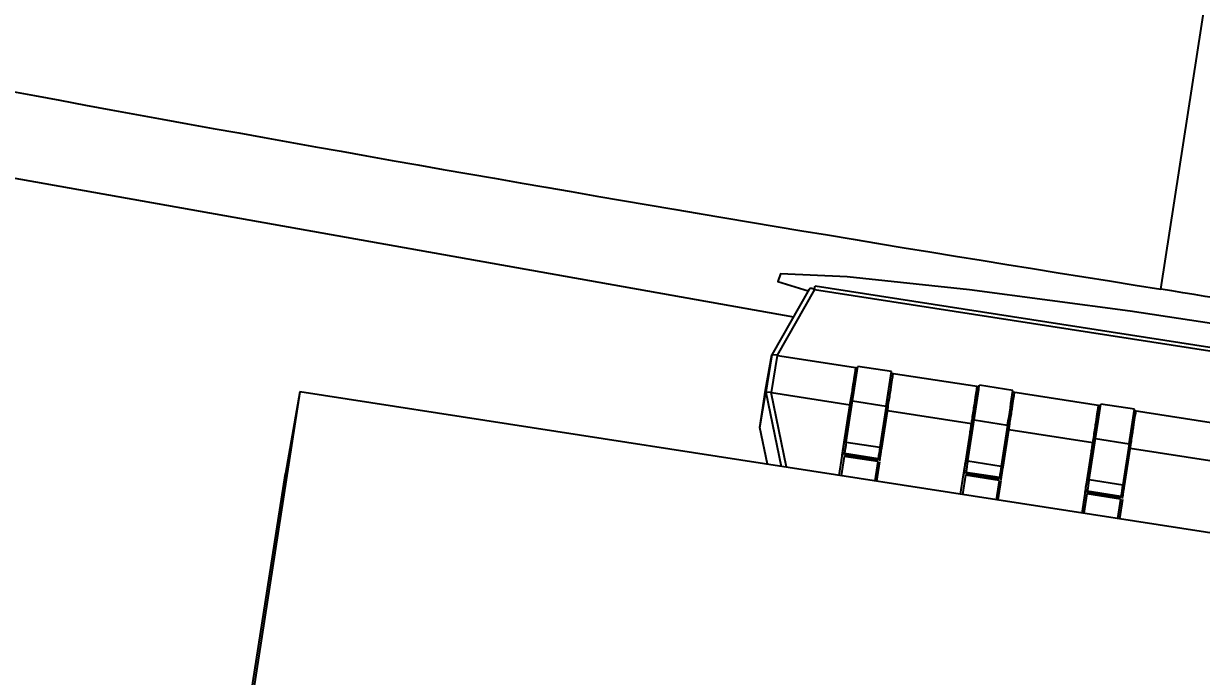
# Model space of a CAD drawing. Header units: millimetres. Extents: x -294 to 2792, y 5 to 1659.
# Drawn here: x 2315.91 to 2322.15, y 872.49 to 875.94 of the extents above; entities that cross this region are included whole.
import ezdxf

# ---------------------------------------------------------------- set-up
doc = ezdxf.new("R2010")
doc.units = ezdxf.units.MM
doc.layers.get('0').update_dxf_attribs({"lineweight": 18})
doc.styles.get("Standard").update_dxf_attribs({"font": 'txt.shx'})
doc.dimstyles.new('ISO-25', dxfattribs={"dimtxt": 2.5, "dimasz": 2.5, "dimexe": 1.25, "dimexo": 0.625, "dimtad": 1, "dimtxsty": 'Standard', "dimcen": 2.5, "dimdle": 5, "dimadec": 0, "dimazin": 0, "dimtfac": 1, "dimtmove": 0, "dimatfit": 3, "dimfxl": 1, "dimarcsym": 0})

# ---------------------------------------------------------------- blocks, each defined once
blk = doc.blocks.new('*X11')
for points in [[(2253.2207, 1111.43), (2254.388, 1111.2241), (2254.4218, 1114.829)], [(2188.2236, 742.8133), (2189.3909, 742.6075), (2188.1898, 739.2084)]]:
    blk.add_hatch(color=0).paths.add_polyline_path(points, flags=0)
at = {"color": 0, "lineweight": -2}
for p, q in [((2368.1466, 1094.7763), (2253.437, 1115.0027)), ((2253.8043, 1111.3271), (2221.9345, 930.5844)), ((2188.8073, 742.7104), (2220.6771, 923.4531)), ((2301.9145, 719.1557), (2187.205, 739.3821))]:
    blk.add_line(p, q, dxfattribs=at)
at = {"color": 0, "insert": (2221.3058, 927.0187), "char_height": 3.5, "width": 23.5, "attachment_point": 5}
blk.add_mtext('381,42', dxfattribs=at)

msp = doc.modelspace()

# ---------------------------------------------------------------- linework, layer by layer
at = {"color": 7, "linetype": 'Continuous', "lineweight": 25}
for p, q in [((2321.93, 874.5382), (2322.5422, 878.4872)), ((2311.296, 875.9379), (2319.9864, 874.3915)), ((2320.0702, 874.5386), (2319.8721, 874.1911)), ((2320.0982, 874.5355), (2319.9001, 874.188)), ((2320.0982, 874.5355), (2323.5213, 874.0047)), ((2323.5241, 874.0227), (2320.101, 874.5535)), ((2319.8389, 874.0028), (2319.872, 874.1909)), ((2319.872, 874.1909), (2319.8414, 873.9934)), ((2319.8713, 873.9901), (2319.9019, 874.1876)), ((2319.872, 874.1909), (2319.8721, 874.1911)), ((2319.9001, 874.188), (2319.8721, 874.1911)), ((2319.9001, 874.188), (2319.9019, 874.1876)), ((2319.9019, 874.1876), (2320.3268, 874.1217)), ((2320.3154, 874.1134), (2320.2879, 873.9357)), ((2320.3154, 874.1134), (2320.3167, 874.1203)), ((2320.3167, 874.1205), (2320.3155, 874.1136)), ((2320.506, 874.1013), (2320.3281, 874.1289)), ((2320.5047, 874.0941), (2320.9692, 874.0221)), ((2320.959, 874.0209), (2320.9578, 874.014)), ((2320.9578, 874.0138), (2320.959, 874.0207)), ((2321.1483, 874.0017), (2320.9704, 874.0293)), ((2317.3747, 873.9947), (2317.1299, 872.4151)), ((2317.3747, 873.9947), (2317.2985, 873.5624)), ((2331.453, 871.8117), (2317.3747, 873.9947)), ((2319.8083, 873.8053), (2319.8389, 874.0028)), ((2319.8083, 873.8053), (2319.8414, 873.9934)), ((2319.8414, 873.9934), (2319.8415, 873.9934)), ((2319.8695, 873.9903), (2319.8415, 873.9934)), ((2319.8415, 873.9934), (2319.9211, 873.5999)), ((2319.8695, 873.9903), (2319.8713, 873.9901)), ((2319.9493, 873.5955), (2319.8695, 873.9903)), ((2319.8713, 873.9901), (2320.2866, 873.9257)), ((2320.9578, 874.0138), (2320.9302, 873.8361)), ((2321.147, 873.9945), (2321.6115, 873.9225)), ((2320.2559, 873.7266), (2320.2895, 873.9437)), ((2320.2664, 873.7288), (2320.3, 873.946)), ((2320.2879, 873.9357), (2320.2878, 873.9347)), ((2320.2891, 873.9426), (2320.2879, 873.9357)), ((2320.3, 873.946), (2320.4779, 873.9184)), ((2320.4779, 873.9184), (2320.4443, 873.7012)), ((2320.4536, 873.6959), (2320.4872, 873.9131)), ((2321.6001, 873.9142), (2321.5725, 873.7365)), ((2321.6013, 873.9213), (2321.6001, 873.9144)), ((2321.6001, 873.9142), (2321.6013, 873.9211)), ((2321.7906, 873.9021), (2321.6128, 873.9297)), ((2320.2452, 873.6585), (2320.2788, 873.8756)), ((2320.4844, 873.8951), (2320.9289, 873.8261)), ((2320.8983, 873.627), (2320.9319, 873.8441)), ((2320.9087, 873.6292), (2320.9423, 873.8464)), ((2320.9302, 873.8361), (2320.9301, 873.8351)), ((2320.9314, 873.843), (2320.9302, 873.8361)), ((2320.9423, 873.8464), (2321.1202, 873.8188)), ((2321.7894, 873.8949), (2322.2538, 873.8229)), ((2319.8083, 873.8051), (2319.8083, 873.8053)), ((2319.8499, 873.6109), (2319.8083, 873.8051)), ((2320.8876, 873.5589), (2320.9211, 873.776)), ((2321.1202, 873.8188), (2321.0866, 873.6016)), ((2321.0959, 873.5963), (2321.1295, 873.8135)), ((2321.1267, 873.7955), (2321.5712, 873.7265)), ((2320.2664, 873.7288), (2320.4443, 873.7012)), ((2321.5406, 873.5274), (2321.5742, 873.7445)), ((2321.5511, 873.5296), (2321.5847, 873.7468)), ((2321.5725, 873.7365), (2321.5724, 873.7355)), ((2321.5738, 873.7434), (2321.5725, 873.7365)), ((2321.5847, 873.7468), (2321.7625, 873.7192)), ((2321.7625, 873.7192), (2321.7289, 873.502)), ((2321.7382, 873.4967), (2321.7718, 873.7139)), ((2320.2292, 873.5521), (2320.2451, 873.6547)), ((2320.2549, 873.6529), (2320.239, 873.5506)), ((2320.2451, 873.6547), (2320.2456, 873.6595)), ((2320.4328, 873.6253), (2320.2549, 873.6529)), ((2320.2565, 873.6631), (2320.2571, 873.6679)), ((2320.2565, 873.6631), (2320.4344, 873.6355)), ((2320.4349, 873.6403), (2320.2571, 873.6679)), ((2321.5299, 873.4593), (2321.5635, 873.6764)), ((2321.769, 873.6959), (2322.2135, 873.627)), ((2320.4328, 873.6253), (2320.4169, 873.523)), ((2320.4427, 873.6241), (2320.4268, 873.5215)), ((2320.4349, 873.6403), (2320.4344, 873.6355)), ((2320.9087, 873.6292), (2321.0866, 873.6016)), ((2317.0536, 871.9828), (2317.2985, 873.5624)), ((2320.8715, 873.4525), (2320.8874, 873.5551)), ((2320.8972, 873.5533), (2320.8814, 873.451)), ((2320.8874, 873.5551), (2320.888, 873.5599)), ((2321.0751, 873.5257), (2320.8972, 873.5533)), ((2320.8988, 873.5635), (2320.8994, 873.5683)), ((2320.8988, 873.5635), (2321.0767, 873.5359)), ((2321.0773, 873.5407), (2320.8994, 873.5683)), ((2321.0751, 873.5257), (2321.0592, 873.4234)), ((2321.085, 873.5245), (2321.0691, 873.4219)), ((2321.0773, 873.5407), (2321.0767, 873.5359)), ((2321.5511, 873.5296), (2321.7289, 873.502)), ((2321.5297, 873.4555), (2321.5303, 873.4603)), ((2321.5411, 873.4639), (2321.5417, 873.4687)), ((2321.5411, 873.4639), (2321.719, 873.4363)), ((2321.7196, 873.4411), (2321.5417, 873.4687)), ((2321.5138, 873.3529), (2321.5297, 873.4555)), ((2321.5396, 873.4537), (2321.5237, 873.3514)), ((2321.7174, 873.4261), (2321.5396, 873.4537)), ((2321.7174, 873.4261), (2321.7016, 873.3238)), ((2321.7274, 873.4249), (2321.7114, 873.3223)), ((2321.7196, 873.4411), (2321.719, 873.4363))]:
    msp.add_line(p, q, dxfattribs=at)
for points in [[(2323.5421, 874.1394), (2322.7103, 874.2787), (2321.7689, 874.421), (2320.9178, 874.5343), (2320.2718, 874.6032), (2319.9183, 874.6184), (2319.9049, 874.578), (2320.0645, 874.5285)], [(2320.0982, 874.5355), (2320.0934, 874.5377), (2320.0887, 874.5395), (2320.0842, 874.5407), (2320.0801, 874.5414), (2320.0766, 874.5416), (2320.0737, 874.5411), (2320.0716, 874.5401), (2320.0702, 874.5386)]]:
    msp.add_lwpolyline(points, dxfattribs=at)
for centre, radius, start, end in [((2358.3748, 1104.4472), 232.7797, 258.827346, 260.992529), ((2316.2021, 875.1434), 3.9432, 351.13237, 351.39741), ((2312.5906, 816.4377), 58.8464, 79.938319, 80.868034), ((2284.604, 879.5222), 36.1289, 351.12138, 351.41445), ((2280.6803, 880.1275), 40.2791, 351.13242, 351.3957), ((2285.2463, 879.4226), 36.1289, 351.12138, 351.41445), ((2281.3226, 880.0279), 40.2791, 351.13242, 351.3957), ((2320.2965, 873.937), 0.00966, 68.43534, 135.82119), ((2320.4786, 873.9088), 0.00962, 26.41392, 94.0085), ((2285.8886, 879.323), 36.1289, 351.12138, 351.41445), ((2281.9649, 879.9283), 40.2791, 351.13242, 351.3957), ((2320.9388, 873.8374), 0.00966, 68.43534, 135.82119), ((2321.1209, 873.8092), 0.00962, 26.41392, 94.0085), ((2320.2629, 873.7198), 0.00966, 68.43534, 135.82119), ((2335.282, 871.3897), 15.1967, 171.14567, 171.37816), ((2321.5811, 873.7378), 0.00966, 68.43534, 135.82119), ((2321.7632, 873.7096), 0.00962, 26.41392, 94.0085), ((2320.2555, 873.658), 0.01, 81.17656, 171.17475), ((2335.4599, 871.3621), 15.1967, 171.14567, 171.37816), ((2320.445, 873.6916), 0.00962, 26.41392, 94.0085), ((2320.4334, 873.6304), 0.01, 351.1938, 81.19561), ((2320.9052, 873.6202), 0.00966, 68.43534, 135.82119), ((2335.9243, 871.2901), 15.1967, 171.14567, 171.37816), ((2336.1022, 871.2625), 15.1967, 171.14567, 171.37816), ((2321.0873, 873.592), 0.00962, 26.41392, 94.0085), ((2320.8978, 873.5584), 0.01, 81.17656, 171.17475), ((2321.0757, 873.5308), 0.01, 351.1938, 81.19561), ((2321.5475, 873.5206), 0.00966, 68.43534, 135.82119), ((2336.5666, 871.1905), 15.1967, 171.14567, 171.37816), ((2321.5402, 873.4588), 0.01, 81.17656, 171.17475), ((2336.7445, 871.1629), 15.1967, 171.14567, 171.37816), ((2321.7296, 873.4924), 0.00962, 26.41392, 94.0085), ((2321.718, 873.4312), 0.01, 351.1938, 81.19561)]:
    msp.add_arc(centre, radius, start, end, dxfattribs=at)
for points, knots in [([(2320.2895, 873.9437), (2320.2936, 873.9697), (2320.3016, 874.0219), (2320.3104, 874.0787), (2320.3162, 874.117), (2320.3165, 874.1192), (2320.3167, 874.1203)], [0, 0, 0, 0, 0.044516, 0.0893065, 0.1338374, 0.1786401, 0.1786401, 0.1786401, 0.1786401]), ([(2320.4872, 873.9131), (2320.4912, 873.9393), (2320.4993, 873.9915), (2320.508, 874.0483), (2320.5138, 874.0862), (2320.5141, 874.0885), (2320.5143, 874.0896)], [0, 0, 0, 0, 0.0448026, 0.0893336, 0.1341241, 0.1786401, 0.1786401, 0.1786401, 0.1786401]), ([(2320.9319, 873.8441), (2320.9359, 873.8701), (2320.9439, 873.9223), (2320.9527, 873.9791), (2320.9586, 874.0174), (2320.9588, 874.0196), (2320.959, 874.0207)], [0, 0, 0, 0, 0.044516, 0.0893065, 0.1338374, 0.1786401, 0.1786401, 0.1786401, 0.1786401]), ([(2321.1295, 873.8135), (2321.1335, 873.8397), (2321.1416, 873.8919), (2321.1504, 873.9487), (2321.1562, 873.9866), (2321.1565, 873.9889), (2321.1566, 873.99)], [0, 0, 0, 0, 0.0448026, 0.0893336, 0.1341241, 0.1786401, 0.1786401, 0.1786401, 0.1786401]), ([(2320.2788, 873.8756), (2320.2804, 873.8856), (2320.2834, 873.9054), (2320.2867, 873.9269), (2320.2889, 873.9412), (2320.289, 873.9421), (2320.2891, 873.9426)], [0, 0, 0, 0, 0.0170411, 0.03388967, 0.05092304, 0.06776002, 0.06776002, 0.06776002, 0.06776002]), ([(2321.5742, 873.7445), (2321.5782, 873.7705), (2321.5863, 873.8227), (2321.595, 873.8795), (2321.6009, 873.9178), (2321.6012, 873.92), (2321.6013, 873.9211)], [0, 0, 0, 0, 0.044516, 0.0893065, 0.1338374, 0.1786401, 0.1786401, 0.1786401, 0.1786401]), ([(2320.9211, 873.776), (2320.9227, 873.786), (2320.9258, 873.8058), (2320.9291, 873.8273), (2320.9313, 873.8416), (2320.9314, 873.8425), (2320.9314, 873.843)], [0, 0, 0, 0, 0.0170411, 0.03388967, 0.05092304, 0.06776002, 0.06776002, 0.06776002, 0.06776002]), ([(2321.7718, 873.7139), (2321.7759, 873.7401), (2321.7839, 873.7923), (2321.7927, 873.8491), (2321.7985, 873.887), (2321.7988, 873.8893), (2321.7989, 873.8904)], [0, 0, 0, 0, 0.0448026, 0.0893336, 0.1341241, 0.1786401, 0.1786401, 0.1786401, 0.1786401]), ([(2320.2456, 873.6595), (2320.2458, 873.6606), (2320.2461, 873.6628), (2320.2484, 873.6775), (2320.2516, 873.6984), (2320.2545, 873.7171), (2320.2559, 873.7266)], [0, 0, 0, 0, 0.01685568, 0.03390645, 0.05077254, 0.06782984, 0.06782984, 0.06782984, 0.06782984]), ([(2321.5635, 873.6764), (2321.565, 873.6864), (2321.5681, 873.7062), (2321.5714, 873.7277), (2321.5736, 873.742), (2321.5737, 873.7429), (2321.5738, 873.7434)], [0, 0, 0, 0, 0.0170411, 0.03388967, 0.05092304, 0.06776002, 0.06776002, 0.06776002, 0.06776002]), ([(2320.4433, 873.6289), (2320.4434, 873.6299), (2320.4437, 873.6321), (2320.446, 873.647), (2320.4493, 873.668), (2320.4521, 873.6866), (2320.4536, 873.6959)], [0, 0, 0, 0, 0.0170573, 0.03392339, 0.05097416, 0.06782984, 0.06782984, 0.06782984, 0.06782984]), ([(2320.888, 873.5599), (2320.8881, 873.561), (2320.8884, 873.5632), (2320.8907, 873.5779), (2320.8939, 873.5988), (2320.8968, 873.6175), (2320.8983, 873.627)], [0, 0, 0, 0, 0.01685568, 0.03390645, 0.05077254, 0.06782984, 0.06782984, 0.06782984, 0.06782984]), ([(2321.0856, 873.5293), (2321.0858, 873.5303), (2321.0861, 873.5325), (2321.0884, 873.5474), (2321.0916, 873.5684), (2321.0945, 873.587), (2321.0959, 873.5963)], [0, 0, 0, 0, 0.0170573, 0.03392339, 0.05097416, 0.06782984, 0.06782984, 0.06782984, 0.06782984]), ([(2321.5303, 873.4603), (2321.5304, 873.4614), (2321.5308, 873.4636), (2321.533, 873.4783), (2321.5362, 873.4992), (2321.5391, 873.5179), (2321.5406, 873.5274)], [0, 0, 0, 0, 0.01685568, 0.03390645, 0.05077254, 0.06782984, 0.06782984, 0.06782984, 0.06782984]), ([(2321.7279, 873.4297), (2321.7281, 873.4307), (2321.7284, 873.4329), (2321.7307, 873.4478), (2321.7339, 873.4688), (2321.7368, 873.4874), (2321.7382, 873.4967)], [0, 0, 0, 0, 0.0170573, 0.03392339, 0.05097416, 0.06782984, 0.06782984, 0.06782984, 0.06782984])]:
    msp.add_open_spline(points, degree=3, knots=knots, dxfattribs=at)

# ---------------------------------------------------------------- dimensions: what is measured, and where the dimension line sits
at = {"color": 1}
dim = msp.add_linear_dim(base=(2254.4218, 1114.829), p1=(2302.8993, 718.982), p2=(2369.1314, 1094.6026), angle=80, dimstyle='ISO-25', override={"dimtxt": 3.5, "dimasz": 3.556, "dimexe": 1, "dimexo": 1, "dimgap": 1.524, "dimtih": 1, "dimtoh": 1, "dimzin": 0, "dimsah": 1, "dimdle": 7.112, "dimadec": 2, "dimtolj": 1, "dimtzin": 0}, dxfattribs=at)
dim.commit()
dim.dimension.update_dxf_attribs({"geometry": '*X11', "text_midpoint": (2221.3058, 927.0187)})

doc.saveas('drawing.dxf')
